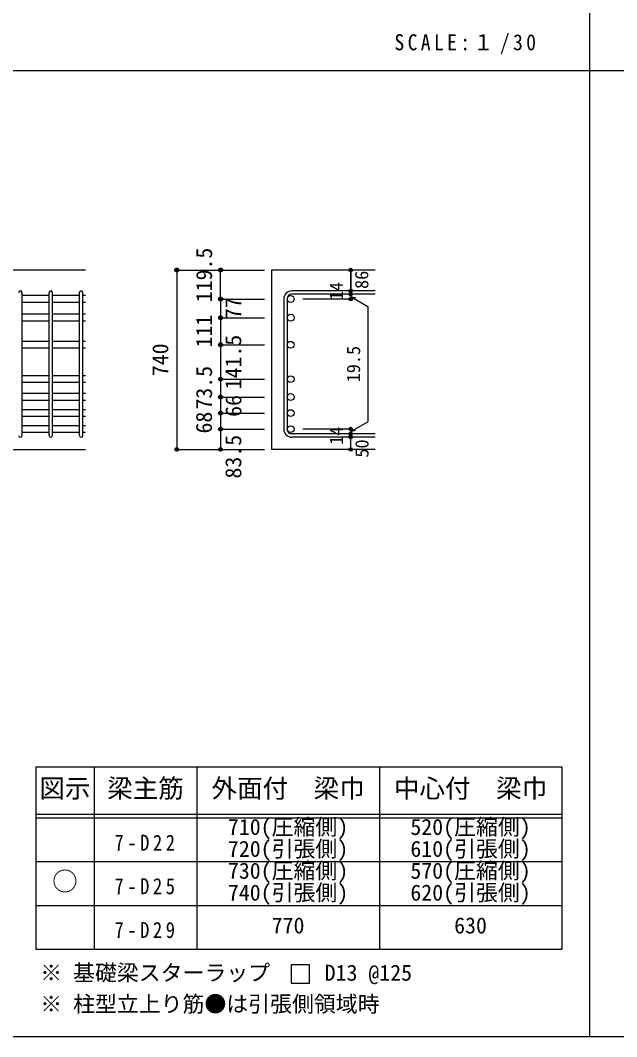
# Model space of a CAD drawing. Units: millimetres at full size, sheet at 1:30, with parts at other scales. Extents: x -5973 to 5954, y -4195 to 4201.
# Drawn here: x -3464 to -1013, y -4195 to -15 of the extents above; entities that cross this region are included whole.
import ezdxf
from ezdxf.enums import TextEntityAlignment as Align

# ---------------------------------------------------------------- set-up
doc = ezdxf.new("R2010")
doc.units = ezdxf.units.MM
doc.header["$LTSCALE"] = 30
doc.header["$PDMODE"] = 32
doc.header["$PDSIZE"] = 15
for name, color, linetype in [('0-1_躯体線', 2, 'Continuous'), ('0-5_基礎梁筋', 7, 'Continuous'), ('0-6_スタラップ筋', 7, 'Continuous'), ('0-D_寸法', 4, 'Continuous'), ('6-7_文字', 7, 'Continuous'), ('6-E_枠', 7, 'Continuous'), ('F-0_枠', 6, 'Continuous')]:
    doc.layers.add(name, color=color, linetype=linetype)
doc.styles.add('ＭＳ ゴシック', font='')
doc.styles.get('ＭＳ ゴシック').set_extended_font_data('MS Gothic')

msp = doc.modelspace()

# ---------------------------------------------------------------- linework, layer by layer
at = {"layer": '0-1_躯体線'}
for p, q in [((-3195.8, -1042.16), (-4995.8, -1042.16)), ((-2005.8, -1042.16), (-2430.8, -1042.16)), ((-2430.8, -1042.16), (-2430.8, -1780.16)), ((-3595.8, -1780.16), (-3195.8, -1780.16)), ((-2005.8, -1780.16), (-2430.8, -1780.16))]:
    msp.add_line(p, q, dxfattribs=at)
at = {"layer": '0-5_基礎梁筋'}
for p, q in [((-3345.8, -1147.36), (-3456.8, -1147.36)), ((-3220.8, -1147.36), (-3331.8, -1147.36)), ((-3195.8, -1147.36), (-3206.8, -1147.36)), ((-3345.8, -1175.36), (-3456.8, -1175.36)), ((-3220.8, -1175.36), (-3331.8, -1175.36)), ((-3195.8, -1175.36), (-3206.8, -1175.36)), ((-3345.8, -1224.36), (-3456.8, -1224.36)), ((-3345.8, -1252.36), (-3456.8, -1252.36)), ((-3220.8, -1224.36), (-3331.8, -1224.36)), ((-3220.8, -1252.36), (-3331.8, -1252.36)), ((-3195.8, -1224.36), (-3206.8, -1224.36)), ((-3195.8, -1252.36), (-3206.8, -1252.36)), ((-3345.8, -1335.66), (-3456.8, -1335.66)), ((-3220.8, -1335.66), (-3331.8, -1335.66)), ((-3195.8, -1335.66), (-3206.8, -1335.66)), ((-3345.8, -1363.66), (-3456.8, -1363.66)), ((-3220.8, -1363.66), (-3331.8, -1363.66)), ((-3195.8, -1363.66), (-3206.8, -1363.66)), ((-3345.8, -1477.16), (-3456.8, -1477.16)), ((-3220.8, -1477.16), (-3331.8, -1477.16)), ((-3195.8, -1477.16), (-3206.8, -1477.16)), ((-3345.8, -1505.16), (-3456.8, -1505.16)), ((-3220.8, -1505.16), (-3331.8, -1505.16)), ((-3195.8, -1505.16), (-3206.8, -1505.16)), ((-3345.8, -1550.66), (-3456.8, -1550.66)), ((-3345.8, -1578.66), (-3456.8, -1578.66)), ((-3220.8, -1550.66), (-3331.8, -1550.66)), ((-3220.8, -1578.66), (-3331.8, -1578.66)), ((-3195.8, -1550.66), (-3206.8, -1550.66)), ((-3195.8, -1578.66), (-3206.8, -1578.66)), ((-3345.8, -1616.66), (-3456.8, -1616.66)), ((-3220.8, -1616.66), (-3331.8, -1616.66)), ((-3195.8, -1616.66), (-3206.8, -1616.66)), ((-3345.8, -1644.66), (-3456.8, -1644.66)), ((-3220.8, -1644.66), (-3331.8, -1644.66)), ((-3195.8, -1644.66), (-3206.8, -1644.66)), ((-3345.8, -1682.66), (-3456.8, -1682.66)), ((-3345.8, -1710.66), (-3456.8, -1710.66)), ((-3220.8, -1682.66), (-3331.8, -1682.66)), ((-3220.8, -1710.66), (-3331.8, -1710.66)), ((-3195.8, -1682.66), (-3206.8, -1682.66)), ((-3195.8, -1710.66), (-3206.8, -1710.66))]:
    msp.add_line(p, q, dxfattribs=at)
at = {"layer": '0-5_基礎梁筋', "color": 3}
for centre in [(-2352.8, -1161.36), (-2352.8, -1238.36), (-2352.8, -1349.66), (-2352.8, -1491.16), (-2352.8, -1564.66), (-2352.8, -1630.66), (-2352.8, -1696.66)]:
    msp.add_circle(centre, 14, dxfattribs=at)
at = {"layer": '0-5_基礎梁筋'}
for p in [(-2820.8, -1042.16), (-2820.8, -1780.16)]:
    msp.add_point(p, dxfattribs=at)
at = {"layer": '0-6_スタラップ筋'}
for p, q in [((-2005.8, -1127.86), (-2347.3, -1127.86)), ((-3456.8, -1723.16), (-3456.8, -1134.86)), ((-3345.8, -1723.16), (-3345.8, -1134.86)), ((-3331.8, -1723.16), (-3331.8, -1134.86)), ((-3220.8, -1723.16), (-3220.8, -1134.86)), ((-3206.8, -1723.16), (-3206.8, -1134.86)), ((-2380.8, -1161.36), (-2380.8, -1696.66)), ((-2366.8, -1161.36), (-2366.8, -1696.66)), ((-2005.8, -1141.86), (-2347.3, -1141.86)), ((-2005.8, -1716.16), (-2347.3, -1716.16)), ((-2005.8, -1730.16), (-2347.3, -1730.16))]:
    msp.add_line(p, q, dxfattribs=at)
for centre, radius, start, end in [((-3463.8, -1134.86), 7, 0, 180), ((-3338.8, -1134.86), 7, 0, 180), ((-3213.8, -1134.86), 7, 0, 180), ((-2347.3, -1161.36), 33.5, 90, 180), ((-2347.3, -1161.36), 19.5, 90, 180), ((-2347.3, -1696.66), 33.5, 180, 270), ((-2347.3, -1696.66), 19.5, 180, 270), ((-3463.8, -1723.16), 7, 180, 0), ((-3338.8, -1723.16), 7, 180, 0), ((-3213.8, -1723.16), 7, 180, 0)]:
    msp.add_arc(centre, radius, start, end, dxfattribs=at)
at = {"layer": '0-D_寸法'}
for p, q in [((-2820.8, -1042.16), (-2640.8, -1042.16)), ((-2820.8, -1042.16), (-2640.8, -1042.16)), ((-2820.8, -1042.16), (-2820.8, -1780.16)), ((-2640.8, -1042.16), (-2460.8, -1042.16)), ((-2640.8, -1042.16), (-2460.8, -1042.16)), ((-2640.8, -1161.36), (-2640.8, -1042.16)), ((-2105.8, -1141.86), (-2105.8, -1127.86)), ((-2640.8, -1161.36), (-2460.8, -1161.36)), ((-2640.8, -1161.36), (-2640.8, -1243.13)), ((-2105.8, -1161.36), (-2301.89, -1161.36)), ((-2105.8, -1141.86), (-2105.8, -1161.36)), ((-2105.8, -1151.61), (-2086.48, -1156.79)), ((-2105.8, -1151.61), (-2035.74, -1192.06)), ((-2035.74, -1192.06), (-2035.74, -1665.96)), ((-2640.8, -1238.36), (-2460.8, -1238.36)), ((-2640.8, -1238.36), (-2460.8, -1238.36)), ((-2640.8, -1243.13), (-2640.8, -1349.66)), ((-2640.8, -1349.66), (-2460.8, -1349.66)), ((-2640.8, -1349.66), (-2460.8, -1349.66)), ((-2640.8, -1349.66), (-2640.8, -1696.66)), ((-2640.8, -1491.16), (-2460.8, -1491.16)), ((-2640.8, -1564.66), (-2460.8, -1564.66)), ((-2640.8, -1630.66), (-2460.8, -1630.66)), ((-2105.8, -1706.41), (-2035.74, -1665.96)), ((-2640.8, -1696.66), (-2640.8, -1780.16)), ((-2640.8, -1696.66), (-2460.8, -1696.66)), ((-2105.8, -1696.66), (-2301.89, -1696.66)), ((-2105.8, -1716.16), (-2105.8, -1696.66)), ((-2105.8, -1706.41), (-2086.48, -1701.24)), ((-2105.8, -1730.16), (-2105.8, -1716.16)), ((-2105.8, -1780.16), (-2105.8, -1730.16))]:
    msp.add_line(p, q, dxfattribs=at)
for points in [[(-2105.8, -1042.16), (-2105.8, -1127.86), (-2105.8, -1042.16)], [(-2820.8, -1780.16), (-2640.8, -1780.16), (-2460.8, -1780.16)]]:
    msp.add_lwpolyline(points, dxfattribs=at)
for centre, radius in [((-2820.8, -1042.16), 8), ((-2820.8, -1042.16), 7.2), ((-2820.8, -1042.16), 6.4), ((-2820.8, -1042.16), 5.6), ((-2820.8, -1042.16), 4.8), ((-2820.8, -1042.16), 4), ((-2820.8, -1042.16), 3.2), ((-2820.8, -1042.16), 2.4), ((-2820.8, -1042.16), 1.6), ((-2820.8, -1042.16), 0.8), ((-2640.8, -1042.16), 8), ((-2640.8, -1042.16), 7.2), ((-2640.8, -1042.16), 6.4), ((-2640.8, -1042.16), 5.6), ((-2640.8, -1042.16), 4.8), ((-2640.8, -1042.16), 4), ((-2640.8, -1042.16), 3.2), ((-2640.8, -1042.16), 2.4), ((-2640.8, -1042.16), 1.6), ((-2640.8, -1042.16), 0.8), ((-2105.8, -1042.16), 4), ((-2105.8, -1042.16), 3.6), ((-2105.8, -1042.16), 3.2), ((-2105.8, -1042.16), 2.8), ((-2105.8, -1042.16), 2.4), ((-2105.8, -1042.16), 2), ((-2105.8, -1042.16), 1.6), ((-2105.8, -1042.16), 1.2), ((-2105.8, -1042.16), 0.8), ((-2105.8, -1042.16), 0.4), ((-2105.8, -1127.86), 4), ((-2105.8, -1127.86), 3.6), ((-2105.8, -1127.86), 3.2), ((-2105.8, -1127.86), 2.8), ((-2105.8, -1127.86), 2.4), ((-2105.8, -1127.86), 2), ((-2105.8, -1127.86), 1.6), ((-2105.8, -1127.86), 1.2), ((-2105.8, -1127.86), 0.8), ((-2105.8, -1127.86), 0.4), ((-2640.8, -1161.36), 8), ((-2640.8, -1161.36), 7.2), ((-2640.8, -1161.36), 6.4), ((-2640.8, -1161.36), 5.6), ((-2640.8, -1161.36), 4.8), ((-2640.8, -1161.36), 4), ((-2640.8, -1161.36), 3.2), ((-2640.8, -1161.36), 2.4), ((-2640.8, -1161.36), 1.6), ((-2640.8, -1161.36), 0.8), ((-2105.8, -1141.86), 4), ((-2105.8, -1161.36), 4), ((-2105.8, -1141.86), 3.6), ((-2105.8, -1161.36), 3.6), ((-2105.8, -1141.86), 3.2), ((-2105.8, -1161.36), 3.2), ((-2105.8, -1141.86), 2.8), ((-2105.8, -1161.36), 2.8), ((-2105.8, -1141.86), 2.4), ((-2105.8, -1161.36), 2.4), ((-2105.8, -1141.86), 2), ((-2105.8, -1161.36), 2), ((-2105.8, -1141.86), 1.6), ((-2105.8, -1161.36), 1.6), ((-2105.8, -1141.86), 1.2), ((-2105.8, -1161.36), 1.2), ((-2105.8, -1141.86), 0.8), ((-2105.8, -1161.36), 0.8), ((-2105.8, -1141.86), 0.4), ((-2105.8, -1161.36), 0.4), ((-2640.8, -1238.36), 8), ((-2640.8, -1238.36), 7.2), ((-2640.8, -1238.36), 6.4), ((-2640.8, -1238.36), 5.6), ((-2640.8, -1238.36), 4.8), ((-2640.8, -1238.36), 4), ((-2640.8, -1238.36), 3.2), ((-2640.8, -1238.36), 2.4), ((-2640.8, -1238.36), 1.6), ((-2640.8, -1238.36), 0.8), ((-2640.8, -1349.66), 8), ((-2640.8, -1349.66), 7.2), ((-2640.8, -1349.66), 6.4), ((-2640.8, -1349.66), 5.6), ((-2640.8, -1349.66), 4.8), ((-2640.8, -1349.66), 4), ((-2640.8, -1349.66), 3.2), ((-2640.8, -1349.66), 2.4), ((-2640.8, -1349.66), 1.6), ((-2640.8, -1349.66), 0.8), ((-2640.8, -1491.16), 8), ((-2640.8, -1491.16), 7.2), ((-2640.8, -1491.16), 6.4), ((-2640.8, -1491.16), 5.6), ((-2640.8, -1491.16), 4.8), ((-2640.8, -1491.16), 4), ((-2640.8, -1491.16), 3.2), ((-2640.8, -1491.16), 2.4), ((-2640.8, -1491.16), 1.6), ((-2640.8, -1491.16), 0.8), ((-2640.8, -1564.66), 8), ((-2640.8, -1564.66), 7.2), ((-2640.8, -1564.66), 6.4), ((-2640.8, -1564.66), 5.6), ((-2640.8, -1564.66), 4.8), ((-2640.8, -1564.66), 4), ((-2640.8, -1564.66), 3.2), ((-2640.8, -1564.66), 2.4), ((-2640.8, -1564.66), 1.6), ((-2640.8, -1564.66), 0.8), ((-2640.8, -1630.66), 8), ((-2640.8, -1630.66), 7.2), ((-2640.8, -1630.66), 6.4), ((-2640.8, -1630.66), 5.6), ((-2640.8, -1630.66), 4.8), ((-2640.8, -1630.66), 4), ((-2640.8, -1630.66), 3.2), ((-2640.8, -1630.66), 2.4), ((-2640.8, -1630.66), 1.6), ((-2640.8, -1630.66), 0.8), ((-2640.8, -1696.66), 8), ((-2640.8, -1696.66), 7.2), ((-2640.8, -1696.66), 6.4), ((-2640.8, -1696.66), 5.6), ((-2640.8, -1696.66), 4.8), ((-2640.8, -1696.66), 4), ((-2640.8, -1696.66), 3.2), ((-2640.8, -1696.66), 2.4), ((-2640.8, -1696.66), 1.6), ((-2640.8, -1696.66), 0.8), ((-2105.8, -1696.66), 4), ((-2105.8, -1716.16), 4), ((-2105.8, -1696.66), 3.6), ((-2105.8, -1716.16), 3.6), ((-2105.8, -1696.66), 3.2), ((-2105.8, -1716.16), 3.2), ((-2105.8, -1696.66), 2.8), ((-2105.8, -1716.16), 2.8), ((-2105.8, -1696.66), 2.4), ((-2105.8, -1716.16), 2.4), ((-2105.8, -1696.66), 2), ((-2105.8, -1696.66), 1.6), ((-2105.8, -1696.66), 1.2), ((-2105.8, -1696.66), 0.8), ((-2105.8, -1696.66), 0.4), ((-2105.8, -1730.16), 4), ((-2105.8, -1730.16), 3.6), ((-2105.8, -1730.16), 3.2), ((-2105.8, -1730.16), 2.8), ((-2105.8, -1730.16), 2.4), ((-2105.8, -1716.16), 2), ((-2105.8, -1730.16), 2), ((-2105.8, -1716.16), 1.6), ((-2105.8, -1730.16), 1.6), ((-2105.8, -1716.16), 1.2), ((-2105.8, -1730.16), 1.2), ((-2105.8, -1716.16), 0.8), ((-2105.8, -1730.16), 0.8), ((-2105.8, -1716.16), 0.4), ((-2105.8, -1730.16), 0.4), ((-2820.8, -1780.16), 7.2), ((-2820.8, -1780.16), 6.4), ((-2820.8, -1780.16), 5.6), ((-2820.8, -1780.16), 4.8), ((-2820.8, -1780.16), 4), ((-2820.8, -1780.16), 3.2), ((-2820.8, -1780.16), 2.4), ((-2820.8, -1780.16), 1.6), ((-2820.8, -1780.16), 0.8), ((-2640.8, -1780.16), 7.2), ((-2640.8, -1780.16), 6.4), ((-2640.8, -1780.16), 5.6), ((-2640.8, -1780.16), 4.8), ((-2640.8, -1780.16), 4), ((-2640.8, -1780.16), 3.2), ((-2640.8, -1780.16), 2.4), ((-2640.8, -1780.16), 1.6), ((-2640.8, -1780.16), 0.8), ((-2105.8, -1780.16), 4), ((-2105.8, -1780.16), 3.6), ((-2105.8, -1780.16), 3.2), ((-2105.8, -1780.16), 2.8), ((-2105.8, -1780.16), 2.4), ((-2105.8, -1780.16), 2), ((-2105.8, -1780.16), 1.6), ((-2105.8, -1780.16), 1.2), ((-2105.8, -1780.16), 0.8), ((-2105.8, -1780.16), 0.4)]:
    msp.add_circle(centre, radius, dxfattribs=at)
at = {"layer": '0-D_寸法', "color": 7}
for p in [(-2820.8, -1042.16), (-2640.8, -1042.16), (-2105.8, -1042.16), (-2105.8, -1127.86), (-2640.8, -1161.36), (-2640.8, -1161.36), (-2105.8, -1141.86), (-2105.8, -1161.36), (-2640.8, -1238.36), (-2640.8, -1238.36), (-2640.8, -1349.66), (-2640.8, -1349.66), (-2640.8, -1491.16), (-2640.8, -1491.16), (-2640.8, -1491.16), (-2640.8, -1564.66), (-2640.8, -1564.66), (-2640.8, -1564.66), (-2640.8, -1630.66), (-2640.8, -1630.66), (-2640.8, -1630.66), (-2640.8, -1696.66), (-2640.8, -1696.66), (-2640.8, -1696.66), (-2105.8, -1696.66), (-2105.8, -1696.66), (-2105.8, -1716.16), (-2105.8, -1730.16), (-2820.8, -1780.16), (-2640.8, -1780.16), (-2105.8, -1780.16)]:
    msp.add_point(p, dxfattribs=at)
at = {"layer": '6-7_文字'}
msp.add_lwpolyline([(-2350.84, -3975.22), (-2275.84, -3975.22), (-2275.84, -3900.22), (-2350.84, -3900.22)], close=True, dxfattribs=at)
at = {"layer": '6-E_枠', "color": 3}
for p, q in [((-3400.52, -3085.43), (-3400.52, -3835.43)), ((-3400.52, -3085.43), (-1238, -3085.43)), ((-1238, -3085.43), (-1238, -3835.43)), ((-3400.52, -3835.43), (-1238, -3835.43))]:
    msp.add_line(p, q, dxfattribs=at)
at = {"layer": '6-E_枠'}
for p, q in [((-3160.52, -3085.43), (-3160.52, -3835.43)), ((-2738, -3085.43), (-2738, -3835.43)), ((-1988, -3085.43), (-1988, -3835.43)), ((-3400.52, -3280.43), (-1238, -3280.43)), ((-3400.52, -3295.43), (-1238, -3295.43)), ((-3400.52, -3475.43), (-1238, -3475.43)), ((-3400.52, -3655.43), (-1238, -3655.43))]:
    msp.add_line(p, q, dxfattribs=at)
at = {"layer": 'F-0_枠', "color": 2}
for p, q in [((-1124.64, 4201.15), (-1124.64, -4195.24)), ((-5972.88, -222.05), (3723.6, -222.05))]:
    msp.add_line(p, q, dxfattribs=at)
at = {"layer": 'F-0_枠'}
msp.add_line((5954.1, -4195.24), (-5972.88, -4195.24), dxfattribs=at)

# ---------------------------------------------------------------- texts
at = {"layer": '0-D_寸法', "style": 'ＭＳ ゴシック'}
for s, height, p in [('119.5', 65.98, (-2655.8, -1174.78)), ('86', 54.99, (-2016.9, -1120.02)), ('14', 54.99, (-2121.03, -1166.53)), ('77', 65.98, (-2535.99, -1244.05)), ('111', 65.98, (-2655.97, -1360.75)), ('141.5', 65.98, (-2535.8, -1532.93)), ('740', 65.98, (-2835.8, -1478.66)), ('19.5', 54.99, (-2050.74, -1504.01)), ('73.5', 65.98, (-2655.93, -1616.19)), ('66', 65.98, (-2535.21, -1646.05)), ('68', 65.98, (-2656.53, -1714.47)), ('14', 54.99, (-2121.06, -1760.84)), ('83.5', 65.98, (-2535.8, -1899.66)), ('50', 54.99, (-2015.8, -1813.66))]:
    msp.add_text(s, height=height, rotation=90, dxfattribs=at).set_placement(p, align=Align.BOTTOM_LEFT)
at = {"layer": '6-7_文字', "color": 2, "style": 'ＭＳ ゴシック'}
for s, p in [('図示', (-3385.52, -3235.43)), ('梁主筋', (-3106.76, -3235.43)), ('外面付\u3000梁巾', (-2678, -3235.43)), ('中心付\u3000梁巾', (-1928, -3235.43)), ('○', (-3333.02, -3617.93))]:
    msp.add_text(s, height=76.98, dxfattribs=at).set_placement(p, align=Align.BOTTOM_LEFT)
at = {"layer": '6-7_文字', "style": 'ＭＳ ゴシック'}
for s, p in [('710(圧縮側)', (-2610.5, -3385.43)), ('520(圧縮側)', (-1860.5, -3385.43)), ('720(引張側)', (-2610.5, -3475.43)), ('610(引張側)', (-1860.5, -3475.43)), ('730(圧縮側)', (-2610.5, -3565.43)), ('570(圧縮側)', (-1860.5, -3565.43)), ('740(引張側)', (-2610.5, -3655.43)), ('620(引張側)', (-1860.5, -3655.43)), ('770', (-2430.5, -3790.43)), ('630', (-1680.5, -3790.43)), ('※ 基礎梁スターラップ     D13 @125', (-3381.96, -3985.01)), ('※ 柱型立上り筋●は引張側領域時', (-3381.96, -4113.51))]:
    msp.add_text(s, height=65.98, dxfattribs=at).set_placement(p, align=Align.BOTTOM_LEFT)
at = {"layer": '6-7_文字', "color": 2, "insert": (-1925.98, -154.55), "char_height": 65.98, "attachment_point": 7, "style": 'ＭＳ ゴシック'}
msp.add_mtext('\\T1.34;\\W0.9;SCALE:１/30', dxfattribs=at)
at = {"layer": '6-7_文字', "char_height": 65.98, "attachment_point": 7, "style": 'ＭＳ ゴシック'}
for s, insert in [('\\T1.38;\\W0.85;7-D22', (-3076.76, -3430.43)), ('\\T1.38;\\W0.85;7-D25', (-3076.76, -3610.43)), ('\\T1.38;\\W0.85;7-D29', (-3076.76, -3790.43))]:
    msp.add_mtext(s, dxfattribs=dict(at, insert=insert))

doc.saveas('drawing.dxf')
